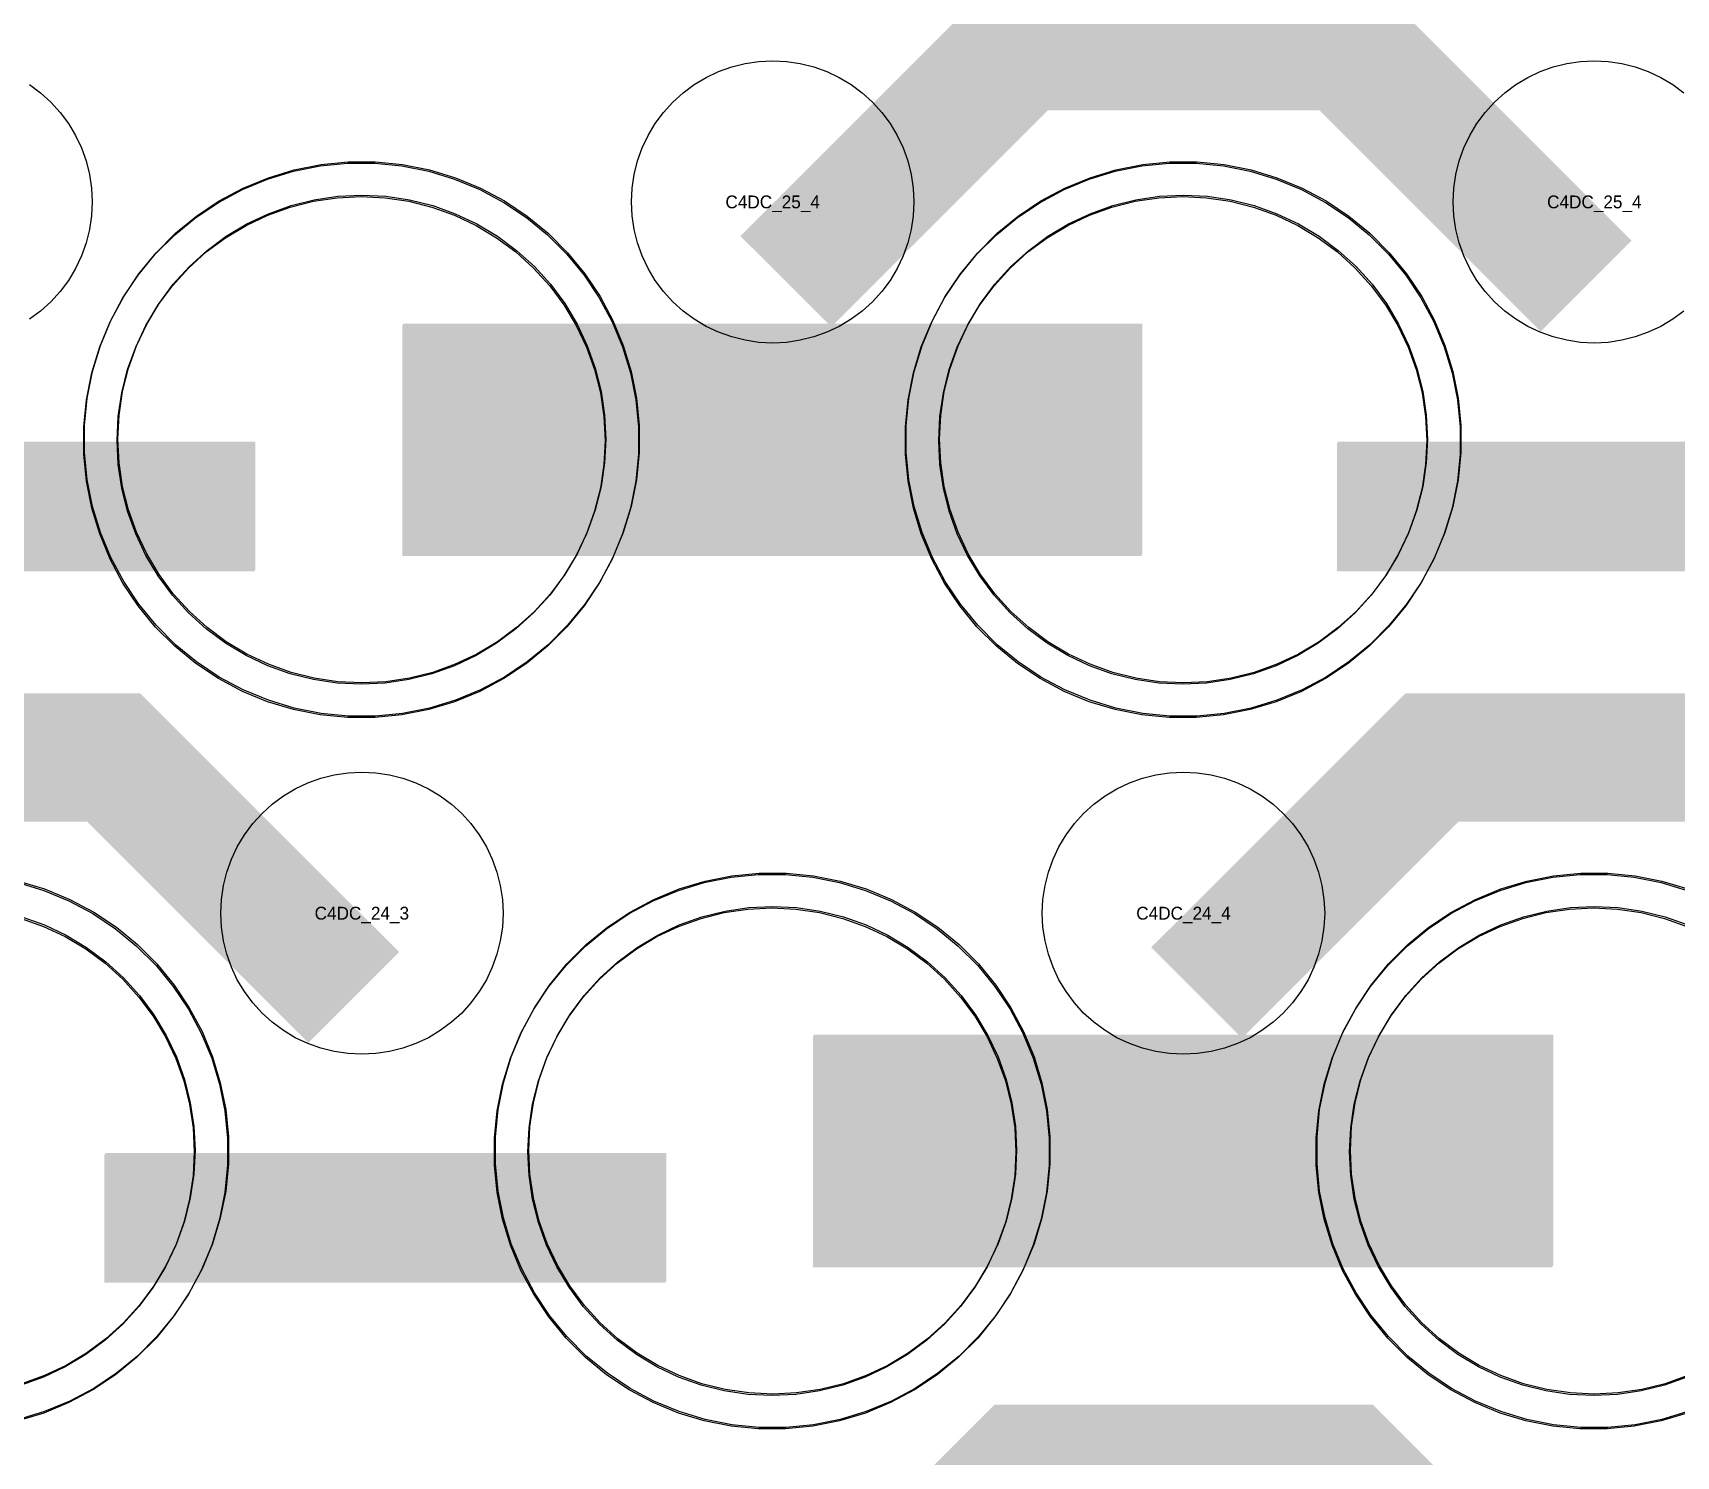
# Model space of a CAD drawing. Extents: x -11880 to 11880, y -14992 to 14992.
# Drawn here: x -10864.1 to -10544.1, y -11573.6 to -11296.3 of the extents above; entities that cross this region are included whole.
import ezdxf
from ezdxf.enums import TextEntityAlignment as Align

# ---------------------------------------------------------------- set-up
doc = ezdxf.new("R2010")
doc.units = 0
doc.header["$MEASUREMENT"] = 0
for name, color, linetype in [('GDS_775_DT_237', 138, 'CONTINUOUS'), ('RDL1_FS', 34, 'CONTINUOUS'), ('RDL_BS', 160, 'CONTINUOUS')]:
    doc.layers.add(name, color=color, linetype=linetype)

msp = doc.modelspace()

# ---------------------------------------------------------------- linework, layer by layer
at = {"layer": 'RDL1_FS'}
for points in [[(-10800, -11422.969), (-10804.657, -11422.74), (-10809.268, -11422.056), (-10813.791, -11420.924), (-10818.181, -11419.352), (-10822.395, -11417.36), (-10826.395, -11414.962), (-10830.14, -11412.184), (-10833.594, -11409.054), (-10836.724, -11405.6), (-10839.502, -11401.855), (-10841.9, -11397.855), (-10843.892, -11393.641), (-10845.464, -11389.251), (-10846.596, -11384.728), (-10847.28, -11380.117), (-10847.509, -11375.46), (-10847.28, -11370.803), (-10846.596, -11366.192), (-10845.464, -11361.669), (-10843.892, -11357.279), (-10841.9, -11353.065), (-10839.502, -11349.065), (-10836.724, -11345.32), (-10833.594, -11341.866), (-10830.14, -11338.736), (-10826.395, -11335.958), (-10822.395, -11333.56), (-10818.181, -11331.568), (-10813.791, -11329.996), (-10809.268, -11328.864), (-10804.657, -11328.18), (-10800, -11327.951), (-10795.343, -11328.18), (-10790.732, -11328.864), (-10786.209, -11329.996), (-10781.819, -11331.568), (-10777.605, -11333.56), (-10773.605, -11335.958), (-10769.86, -11338.736), (-10766.406, -11341.866), (-10763.276, -11345.32), (-10760.498, -11349.065), (-10758.1, -11353.065), (-10756.108, -11357.279), (-10754.536, -11361.669), (-10753.404, -11366.192), (-10752.72, -11370.803), (-10752.491, -11375.46), (-10752.72, -11380.117), (-10753.404, -11384.728), (-10754.536, -11389.251), (-10756.108, -11393.641), (-10758.1, -11397.855), (-10760.498, -11401.855), (-10763.276, -11405.6), (-10766.406, -11409.054), (-10769.86, -11412.184), (-10773.605, -11414.962), (-10777.605, -11417.36), (-10781.819, -11419.352), (-10786.209, -11420.924), (-10790.732, -11422.056), (-10795.343, -11422.74)], [(-10640, -11422.969), (-10644.657, -11422.74), (-10649.268, -11422.056), (-10653.791, -11420.924), (-10658.181, -11419.352), (-10662.395, -11417.36), (-10666.395, -11414.962), (-10670.14, -11412.184), (-10673.594, -11409.054), (-10676.724, -11405.6), (-10679.502, -11401.855), (-10681.9, -11397.855), (-10683.892, -11393.641), (-10685.464, -11389.251), (-10686.596, -11384.728), (-10687.28, -11380.117), (-10687.509, -11375.46), (-10687.28, -11370.803), (-10686.596, -11366.192), (-10685.464, -11361.669), (-10683.892, -11357.279), (-10681.9, -11353.065), (-10679.502, -11349.065), (-10676.724, -11345.32), (-10673.594, -11341.866), (-10670.14, -11338.736), (-10666.395, -11335.958), (-10662.395, -11333.56), (-10658.181, -11331.568), (-10653.791, -11329.996), (-10649.268, -11328.864), (-10644.657, -11328.18), (-10640, -11327.951), (-10635.343, -11328.18), (-10630.732, -11328.864), (-10626.209, -11329.996), (-10621.819, -11331.568), (-10617.605, -11333.56), (-10613.605, -11335.958), (-10609.86, -11338.736), (-10606.406, -11341.866), (-10603.276, -11345.32), (-10600.498, -11349.065), (-10598.1, -11353.065), (-10596.108, -11357.279), (-10594.536, -11361.669), (-10593.404, -11366.192), (-10592.72, -11370.803), (-10592.491, -11375.46), (-10592.72, -11380.117), (-10593.404, -11384.728), (-10594.536, -11389.251), (-10596.108, -11393.641), (-10598.1, -11397.855), (-10600.498, -11401.855), (-10603.276, -11405.6), (-10606.406, -11409.054), (-10609.86, -11412.184), (-10613.605, -11414.962), (-10617.605, -11417.36), (-10621.819, -11419.352), (-10626.209, -11420.924), (-10630.732, -11422.056), (-10635.343, -11422.74)], [(-10720, -11561.534), (-10724.657, -11561.305), (-10729.268, -11560.621), (-10733.791, -11559.489), (-10738.181, -11557.917), (-10742.395, -11555.925), (-10746.395, -11553.527), (-10750.14, -11550.749), (-10753.594, -11547.619), (-10756.724, -11544.165), (-10759.502, -11540.42), (-10761.9, -11536.42), (-10763.892, -11532.206), (-10765.464, -11527.816), (-10766.596, -11523.293), (-10767.28, -11518.682), (-10767.509, -11514.025), (-10767.28, -11509.368), (-10766.596, -11504.757), (-10765.464, -11500.234), (-10763.892, -11495.844), (-10761.9, -11491.63), (-10759.502, -11487.63), (-10756.724, -11483.885), (-10753.594, -11480.431), (-10750.14, -11477.301), (-10746.395, -11474.523), (-10742.395, -11472.125), (-10738.181, -11470.133), (-10733.791, -11468.561), (-10729.268, -11467.429), (-10724.657, -11466.745), (-10720, -11466.516), (-10715.343, -11466.745), (-10710.732, -11467.429), (-10706.209, -11468.561), (-10701.819, -11470.133), (-10697.605, -11472.125), (-10693.605, -11474.523), (-10689.86, -11477.301), (-10686.406, -11480.431), (-10683.276, -11483.885), (-10680.498, -11487.63), (-10678.1, -11491.63), (-10676.108, -11495.844), (-10674.536, -11500.234), (-10673.404, -11504.757), (-10672.72, -11509.368), (-10672.491, -11514.025), (-10672.72, -11518.682), (-10673.404, -11523.293), (-10674.536, -11527.816), (-10676.108, -11532.206), (-10678.1, -11536.42), (-10680.498, -11540.42), (-10683.276, -11544.165), (-10686.406, -11547.619), (-10689.86, -11550.749), (-10693.605, -11553.527), (-10697.605, -11555.925), (-10701.819, -11557.917), (-10706.209, -11559.489), (-10710.732, -11560.621), (-10715.343, -11561.305)]]:
    msp.add_lwpolyline(points, close=True, dxfattribs=at)
at = {"layer": 'RDL1_FS', "color": 241, "true_color": 0xf7abae}
for points in [[(-10800.149, -11423.251), (-10804.806, -11423.022), (-10809.417, -11422.338), (-10813.94, -11421.206), (-10818.33, -11419.634), (-10822.544, -11417.642), (-10826.544, -11415.244), (-10830.289, -11412.466), (-10833.743, -11409.336), (-10836.873, -11405.882), (-10839.651, -11402.137), (-10842.049, -11398.137), (-10844.041, -11393.923), (-10845.613, -11389.533), (-10846.745, -11385.01), (-10847.429, -11380.399), (-10847.658, -11375.742), (-10847.429, -11371.085), (-10846.745, -11366.474), (-10845.613, -11361.951), (-10844.041, -11357.561), (-10842.049, -11353.347), (-10839.651, -11349.347), (-10836.873, -11345.602), (-10833.743, -11342.148), (-10830.289, -11339.018), (-10826.544, -11336.24), (-10822.544, -11333.842), (-10818.33, -11331.85), (-10813.94, -11330.278), (-10809.417, -11329.146), (-10804.806, -11328.462), (-10800.149, -11328.233), (-10795.492, -11328.462), (-10790.881, -11329.146), (-10786.358, -11330.278), (-10781.968, -11331.85), (-10777.754, -11333.842), (-10773.754, -11336.24), (-10770.009, -11339.018), (-10766.555, -11342.148), (-10763.425, -11345.602), (-10760.647, -11349.347), (-10758.249, -11353.347), (-10756.257, -11357.561), (-10754.685, -11361.951), (-10753.553, -11366.474), (-10752.869, -11371.085), (-10752.64, -11375.742), (-10752.869, -11380.399), (-10753.553, -11385.01), (-10754.685, -11389.533), (-10756.257, -11393.923), (-10758.249, -11398.137), (-10760.647, -11402.137), (-10763.425, -11405.882), (-10766.555, -11409.336), (-10770.009, -11412.466), (-10773.754, -11415.244), (-10777.754, -11417.642), (-10781.968, -11419.634), (-10786.358, -11421.206), (-10790.881, -11422.338), (-10795.492, -11423.022)], [(-10640.149, -11423.251), (-10644.806, -11423.022), (-10649.417, -11422.338), (-10653.94, -11421.206), (-10658.33, -11419.634), (-10662.544, -11417.642), (-10666.544, -11415.244), (-10670.289, -11412.466), (-10673.743, -11409.336), (-10676.873, -11405.882), (-10679.651, -11402.137), (-10682.049, -11398.137), (-10684.041, -11393.923), (-10685.613, -11389.533), (-10686.745, -11385.01), (-10687.429, -11380.399), (-10687.658, -11375.742), (-10687.429, -11371.085), (-10686.745, -11366.474), (-10685.613, -11361.951), (-10684.041, -11357.561), (-10682.049, -11353.347), (-10679.651, -11349.347), (-10676.873, -11345.602), (-10673.743, -11342.148), (-10670.289, -11339.018), (-10666.544, -11336.24), (-10662.544, -11333.842), (-10658.33, -11331.85), (-10653.94, -11330.278), (-10649.417, -11329.146), (-10644.806, -11328.462), (-10640.149, -11328.233), (-10635.492, -11328.462), (-10630.881, -11329.146), (-10626.358, -11330.278), (-10621.968, -11331.85), (-10617.754, -11333.842), (-10613.754, -11336.24), (-10610.009, -11339.018), (-10606.555, -11342.148), (-10603.425, -11345.602), (-10600.647, -11349.347), (-10598.249, -11353.347), (-10596.257, -11357.561), (-10594.685, -11361.951), (-10593.553, -11366.474), (-10592.869, -11371.085), (-10592.64, -11375.742), (-10592.869, -11380.399), (-10593.553, -11385.01), (-10594.685, -11389.533), (-10596.257, -11393.923), (-10598.249, -11398.137), (-10600.647, -11402.137), (-10603.425, -11405.882), (-10606.555, -11409.336), (-10610.009, -11412.466), (-10613.754, -11415.244), (-10617.754, -11417.642), (-10621.968, -11419.634), (-10626.358, -11421.206), (-10630.881, -11422.338), (-10635.492, -11423.022)], [(-10720.149, -11561.816), (-10724.806, -11561.587), (-10729.417, -11560.903), (-10733.94, -11559.771), (-10738.33, -11558.199), (-10742.544, -11556.207), (-10746.544, -11553.809), (-10750.289, -11551.031), (-10753.743, -11547.901), (-10756.873, -11544.447), (-10759.651, -11540.702), (-10762.049, -11536.702), (-10764.041, -11532.488), (-10765.613, -11528.098), (-10766.745, -11523.575), (-10767.429, -11518.964), (-10767.658, -11514.307), (-10767.429, -11509.65), (-10766.745, -11505.039), (-10765.613, -11500.516), (-10764.041, -11496.126), (-10762.049, -11491.912), (-10759.651, -11487.912), (-10756.873, -11484.167), (-10753.743, -11480.713), (-10750.289, -11477.583), (-10746.544, -11474.805), (-10742.544, -11472.407), (-10738.33, -11470.415), (-10733.94, -11468.843), (-10729.417, -11467.711), (-10724.806, -11467.027), (-10720.149, -11466.798), (-10715.492, -11467.027), (-10710.881, -11467.711), (-10706.358, -11468.843), (-10701.968, -11470.415), (-10697.754, -11472.407), (-10693.754, -11474.805), (-10690.009, -11477.583), (-10686.555, -11480.713), (-10683.425, -11484.167), (-10680.647, -11487.912), (-10678.249, -11491.912), (-10676.257, -11496.126), (-10674.685, -11500.516), (-10673.553, -11505.039), (-10672.869, -11509.65), (-10672.64, -11514.307), (-10672.869, -11518.964), (-10673.553, -11523.575), (-10674.685, -11528.098), (-10676.257, -11532.488), (-10678.249, -11536.702), (-10680.647, -11540.702), (-10683.425, -11544.447), (-10686.555, -11547.901), (-10690.009, -11551.031), (-10693.754, -11553.809), (-10697.754, -11556.207), (-10701.968, -11558.199), (-10706.358, -11559.771), (-10710.881, -11560.903), (-10715.492, -11561.587)]]:
    msp.add_lwpolyline(points, close=True, dxfattribs=at)
for points in [[(-10792.147, -11375.742, 45, 45, 0), (-10720.147, -11375.742, 45, 45, 0)], [(-10720.147, -11375.742, 45, 45, 0), (-10648.147, -11375.742, 45, 45, 0)], [(-10712.147, -11514.307, 45, 45, 0), (-10640.147, -11514.307, 45, 45, 0)], [(-10640.147, -11514.307, 45, 45, 0), (-10568.147, -11514.307, 45, 45, 0)]]:
    msp.add_lwpolyline(points, format="xyseb", dxfattribs=at)
at = {"layer": 'RDL1_FS'}
for points in [[(-10791.998, -11375.46, 45, 45, 0), (-10719.998, -11375.46, 45, 45, 0)], [(-10719.998, -11375.46, 45, 45, 0), (-10647.998, -11375.46, 45, 45, 0)], [(-10711.998, -11514.025, 45, 45, 0), (-10639.998, -11514.025, 45, 45, 0)], [(-10639.998, -11514.025, 45, 45, 0), (-10567.998, -11514.025, 45, 45, 0)]]:
    msp.add_lwpolyline(points, format="xyseb", dxfattribs=at)
for points in [[(-10866.209, -11468.561), (-10861.819, -11470.133), (-10857.605, -11472.125), (-10853.605, -11474.523), (-10849.86, -11477.301), (-10846.406, -11480.431), (-10843.276, -11483.885), (-10840.498, -11487.63), (-10838.1, -11491.63), (-10836.108, -11495.844), (-10834.536, -11500.234), (-10833.404, -11504.757), (-10832.72, -11509.368), (-10832.491, -11514.025), (-10832.72, -11518.682), (-10833.404, -11523.293), (-10834.536, -11527.816), (-10836.108, -11532.206), (-10838.1, -11536.42), (-10840.498, -11540.42), (-10843.276, -11544.165), (-10846.406, -11547.619), (-10849.86, -11550.749), (-10853.605, -11553.527), (-10857.605, -11555.925), (-10861.819, -11557.917), (-10866.209, -11559.489)], [(-10541.819, -11557.917), (-10546.209, -11559.489), (-10550.732, -11560.621), (-10555.343, -11561.305), (-10560, -11561.534), (-10564.657, -11561.305), (-10569.268, -11560.621), (-10573.791, -11559.489), (-10578.181, -11557.917), (-10582.395, -11555.925), (-10586.395, -11553.527), (-10590.14, -11550.749), (-10593.594, -11547.619), (-10596.724, -11544.165), (-10599.502, -11540.42), (-10601.9, -11536.42), (-10603.892, -11532.206), (-10605.464, -11527.816), (-10606.596, -11523.293), (-10607.28, -11518.682), (-10607.509, -11514.025), (-10607.28, -11509.368), (-10606.596, -11504.757), (-10605.464, -11500.234), (-10603.892, -11495.844), (-10601.9, -11491.63), (-10599.502, -11487.63), (-10596.724, -11483.885), (-10593.594, -11480.431), (-10590.14, -11477.301), (-10586.395, -11474.523), (-10582.395, -11472.125), (-10578.181, -11470.133), (-10573.791, -11468.561), (-10569.268, -11467.429), (-10564.657, -11466.745), (-10560, -11466.516), (-10555.343, -11466.745), (-10550.732, -11467.429), (-10546.209, -11468.561), (-10541.819, -11470.133)]]:
    msp.add_lwpolyline(points, dxfattribs=at)
at = {"layer": 'RDL1_FS', "color": 241, "true_color": 0xf7abae}
for points in [[(-10541.968, -11558.199), (-10546.358, -11559.771), (-10550.881, -11560.903), (-10555.492, -11561.587), (-10560.149, -11561.816), (-10564.806, -11561.587), (-10569.417, -11560.903), (-10573.94, -11559.771), (-10578.33, -11558.199), (-10582.544, -11556.207), (-10586.544, -11553.809), (-10590.289, -11551.031), (-10593.743, -11547.901), (-10596.873, -11544.447), (-10599.651, -11540.702), (-10602.049, -11536.702), (-10604.041, -11532.488), (-10605.613, -11528.098), (-10606.745, -11523.575), (-10607.429, -11518.964), (-10607.658, -11514.307), (-10607.429, -11509.65), (-10606.745, -11505.039), (-10605.613, -11500.516), (-10604.041, -11496.126), (-10602.049, -11491.912), (-10599.651, -11487.912), (-10596.873, -11484.167), (-10593.743, -11480.713), (-10590.289, -11477.583), (-10586.544, -11474.805), (-10582.544, -11472.407), (-10578.33, -11470.415), (-10573.94, -11468.843), (-10569.417, -11467.711), (-10564.806, -11467.027), (-10560.149, -11466.798), (-10555.492, -11467.027), (-10550.881, -11467.711), (-10546.358, -11468.843), (-10541.968, -11470.415)], [(-10866.358, -11468.843), (-10861.968, -11470.415), (-10857.754, -11472.407), (-10853.754, -11474.805), (-10850.009, -11477.583), (-10846.555, -11480.713), (-10843.425, -11484.167), (-10840.647, -11487.912), (-10838.249, -11491.912), (-10836.257, -11496.126), (-10834.685, -11500.516), (-10833.553, -11505.039), (-10832.869, -11509.65), (-10832.64, -11514.307), (-10832.869, -11518.964), (-10833.553, -11523.575), (-10834.685, -11528.098), (-10836.257, -11532.488), (-10838.249, -11536.702), (-10840.647, -11540.702), (-10843.425, -11544.447), (-10846.555, -11547.901), (-10850.009, -11551.031), (-10853.754, -11553.809), (-10857.754, -11556.207), (-10861.968, -11558.199), (-10866.358, -11559.771)]]:
    msp.add_lwpolyline(points, dxfattribs=at)
at = {"layer": 'RDL_BS'}
for points in [[(-10717.438, -11344.774, 25, 25, 0), (-10671.623, -11298.959, 25, 25, 0), (-10638.07, -11298.959, 25, 25, 0)], [(-10561.599, -11345.673, 25, 25, 0), (-10608.313, -11298.959, 25, 25, 0), (-10638.071, -11298.959, 25, 25, 0)], [(-10929.984, -11388.473, 25, 25, 0), (-10820.719, -11388.473, 25, 25, 0)], [(-10609.984, -11388.473, 25, 25, 0), (-10500.719, -11388.473, 25, 25, 0)], [(-10801.599, -11484.238, 25, 25, 0), (-10848.313, -11437.524, 25, 25, 0), (-10878.071, -11437.524, 25, 25, 0)], [(-10637.438, -11483.339, 25, 25, 0), (-10591.623, -11437.524, 25, 25, 0), (-10558.07, -11437.524, 25, 25, 0)], [(-10481.599, -11484.238, 25, 25, 0), (-10528.313, -11437.524, 25, 25, 0), (-10558.071, -11437.524, 25, 25, 0)], [(-10849.984, -11527.038, 25, 25, 0), (-10740.719, -11527.038, 25, 25, 0)], [(-10717.438, -11621.904, 25, 25, 0), (-10671.623, -11576.089, 25, 25, 0), (-10638.07, -11576.089, 25, 25, 0)], [(-10561.599, -11622.803, 25, 25, 0), (-10608.313, -11576.089, 25, 25, 0), (-10638.071, -11576.089, 25, 25, 0)]]:
    msp.add_lwpolyline(points, format="xyseb", dxfattribs=at)
for points in [[(-10720, -11356.766), (-10722.693, -11356.634), (-10725.365, -11356.238), (-10727.984, -11355.581), (-10730.519, -11354.674), (-10732.956, -11353.522), (-10735.28, -11352.129), (-10737.443, -11350.526), (-10739.442, -11348.714), (-10741.254, -11346.715), (-10742.857, -11344.552), (-10744.25, -11342.228), (-10745.402, -11339.791), (-10746.309, -11337.256), (-10746.966, -11334.637), (-10747.362, -11331.965), (-10747.494, -11329.272), (-10747.362, -11326.579), (-10746.966, -11323.907), (-10746.309, -11321.288), (-10745.402, -11318.753), (-10744.25, -11316.316), (-10742.857, -11313.992), (-10741.254, -11311.829), (-10739.442, -11309.83), (-10737.443, -11308.018), (-10735.28, -11306.415), (-10732.956, -11305.022), (-10730.519, -11303.87), (-10727.984, -11302.963), (-10725.365, -11302.306), (-10722.693, -11301.91), (-10720, -11301.778), (-10717.307, -11301.91), (-10714.635, -11302.306), (-10712.016, -11302.963), (-10709.481, -11303.87), (-10707.044, -11305.022), (-10704.72, -11306.415), (-10702.557, -11308.018), (-10700.558, -11309.83), (-10698.746, -11311.829), (-10697.143, -11313.992), (-10695.75, -11316.316), (-10694.598, -11318.753), (-10693.691, -11321.288), (-10693.034, -11323.907), (-10692.638, -11326.579), (-10692.506, -11329.272), (-10692.638, -11331.965), (-10693.034, -11334.637), (-10693.691, -11337.256), (-10694.598, -11339.791), (-10695.75, -11342.228), (-10697.143, -11344.552), (-10698.746, -11346.715), (-10700.558, -11348.714), (-10702.557, -11350.526), (-10704.72, -11352.129), (-10707.044, -11353.522), (-10709.481, -11354.674), (-10712.016, -11355.581), (-10714.635, -11356.238), (-10717.307, -11356.634)], [(-10802.644, -11429.46), (-10807.938, -11428.943), (-10813.165, -11427.897), (-10818.205, -11426.366), (-10823.115, -11424.335), (-10827.777, -11421.843), (-10832.191, -11418.896), (-10836.292, -11415.534), (-10840.074, -11411.752), (-10843.436, -11407.651), (-10846.383, -11403.237), (-10848.875, -11398.575), (-10850.906, -11393.665), (-10852.437, -11388.625), (-10853.483, -11383.398), (-10854, -11378.104), (-10854, -11372.816), (-10853.483, -11367.522), (-10852.437, -11362.295), (-10850.906, -11357.255), (-10848.875, -11352.345), (-10846.383, -11347.683), (-10843.436, -11343.269), (-10840.074, -11339.168), (-10836.292, -11335.386), (-10832.191, -11332.024), (-10827.777, -11329.077), (-10823.115, -11326.585), (-10818.205, -11324.554), (-10813.165, -11323.023), (-10807.938, -11321.977), (-10802.644, -11321.46), (-10797.356, -11321.46), (-10792.062, -11321.977), (-10786.835, -11323.023), (-10781.795, -11324.554), (-10776.885, -11326.585), (-10772.223, -11329.077), (-10767.809, -11332.024), (-10763.708, -11335.386), (-10759.926, -11339.168), (-10756.564, -11343.269), (-10753.617, -11347.683), (-10751.125, -11352.345), (-10749.094, -11357.255), (-10747.563, -11362.295), (-10746.517, -11367.522), (-10746, -11372.816), (-10746, -11378.104), (-10746.517, -11383.398), (-10747.563, -11388.625), (-10749.094, -11393.665), (-10751.125, -11398.575), (-10753.617, -11403.237), (-10756.564, -11407.651), (-10759.926, -11411.752), (-10763.708, -11415.534), (-10767.809, -11418.896), (-10772.223, -11421.843), (-10776.885, -11424.335), (-10781.795, -11426.366), (-10786.835, -11427.897), (-10792.062, -11428.943), (-10797.356, -11429.46)], [(-10642.644, -11429.46), (-10647.938, -11428.943), (-10653.165, -11427.897), (-10658.205, -11426.366), (-10663.115, -11424.335), (-10667.777, -11421.843), (-10672.191, -11418.896), (-10676.292, -11415.534), (-10680.074, -11411.752), (-10683.436, -11407.651), (-10686.383, -11403.237), (-10688.875, -11398.575), (-10690.906, -11393.665), (-10692.437, -11388.625), (-10693.483, -11383.398), (-10694, -11378.104), (-10694, -11372.816), (-10693.483, -11367.522), (-10692.437, -11362.295), (-10690.906, -11357.255), (-10688.875, -11352.345), (-10686.383, -11347.683), (-10683.436, -11343.269), (-10680.074, -11339.168), (-10676.292, -11335.386), (-10672.191, -11332.024), (-10667.777, -11329.077), (-10663.115, -11326.585), (-10658.205, -11324.554), (-10653.165, -11323.023), (-10647.938, -11321.977), (-10642.644, -11321.46), (-10637.356, -11321.46), (-10632.062, -11321.977), (-10626.835, -11323.023), (-10621.795, -11324.554), (-10616.885, -11326.585), (-10612.223, -11329.077), (-10607.809, -11332.024), (-10603.708, -11335.386), (-10599.926, -11339.168), (-10596.564, -11343.269), (-10593.617, -11347.683), (-10591.125, -11352.345), (-10589.094, -11357.255), (-10587.563, -11362.295), (-10586.517, -11367.522), (-10586, -11372.816), (-10586, -11378.104), (-10586.517, -11383.398), (-10587.563, -11388.625), (-10589.094, -11393.665), (-10591.125, -11398.575), (-10593.617, -11403.237), (-10596.564, -11407.651), (-10599.926, -11411.752), (-10603.708, -11415.534), (-10607.809, -11418.896), (-10612.223, -11421.843), (-10616.885, -11424.335), (-10621.795, -11426.366), (-10626.835, -11427.897), (-10632.062, -11428.943), (-10637.356, -11429.46)], [(-10800, -11495.331), (-10802.693, -11495.199), (-10805.365, -11494.803), (-10807.984, -11494.146), (-10810.519, -11493.239), (-10812.956, -11492.087), (-10815.28, -11490.694), (-10817.443, -11489.091), (-10819.442, -11487.279), (-10821.254, -11485.28), (-10822.857, -11483.117), (-10824.25, -11480.793), (-10825.402, -11478.356), (-10826.309, -11475.821), (-10826.966, -11473.202), (-10827.362, -11470.53), (-10827.494, -11467.837), (-10827.362, -11465.144), (-10826.966, -11462.472), (-10826.309, -11459.853), (-10825.402, -11457.318), (-10824.25, -11454.881), (-10822.857, -11452.557), (-10821.254, -11450.394), (-10819.442, -11448.395), (-10817.443, -11446.583), (-10815.28, -11444.98), (-10812.956, -11443.587), (-10810.519, -11442.435), (-10807.984, -11441.528), (-10805.365, -11440.871), (-10802.693, -11440.475), (-10800, -11440.343), (-10797.307, -11440.475), (-10794.635, -11440.871), (-10792.016, -11441.528), (-10789.481, -11442.435), (-10787.044, -11443.587), (-10784.72, -11444.98), (-10782.557, -11446.583), (-10780.558, -11448.395), (-10778.746, -11450.394), (-10777.143, -11452.557), (-10775.75, -11454.881), (-10774.598, -11457.318), (-10773.691, -11459.853), (-10773.034, -11462.472), (-10772.638, -11465.144), (-10772.506, -11467.837), (-10772.638, -11470.53), (-10773.034, -11473.202), (-10773.691, -11475.821), (-10774.598, -11478.356), (-10775.75, -11480.793), (-10777.143, -11483.117), (-10778.746, -11485.28), (-10780.558, -11487.279), (-10782.557, -11489.091), (-10784.72, -11490.694), (-10787.044, -11492.087), (-10789.481, -11493.239), (-10792.016, -11494.146), (-10794.635, -11494.803), (-10797.307, -11495.199)], [(-10640, -11495.331), (-10642.693, -11495.199), (-10645.365, -11494.803), (-10647.984, -11494.146), (-10650.519, -11493.239), (-10652.956, -11492.087), (-10655.28, -11490.694), (-10657.443, -11489.091), (-10659.442, -11487.279), (-10661.254, -11485.28), (-10662.857, -11483.117), (-10664.25, -11480.793), (-10665.402, -11478.356), (-10666.309, -11475.821), (-10666.966, -11473.202), (-10667.362, -11470.53), (-10667.494, -11467.837), (-10667.362, -11465.144), (-10666.966, -11462.472), (-10666.309, -11459.853), (-10665.402, -11457.318), (-10664.25, -11454.881), (-10662.857, -11452.557), (-10661.254, -11450.394), (-10659.442, -11448.395), (-10657.443, -11446.583), (-10655.28, -11444.98), (-10652.956, -11443.587), (-10650.519, -11442.435), (-10647.984, -11441.528), (-10645.365, -11440.871), (-10642.693, -11440.475), (-10640, -11440.343), (-10637.307, -11440.475), (-10634.635, -11440.871), (-10632.016, -11441.528), (-10629.481, -11442.435), (-10627.044, -11443.587), (-10624.72, -11444.98), (-10622.557, -11446.583), (-10620.558, -11448.395), (-10618.746, -11450.394), (-10617.143, -11452.557), (-10615.75, -11454.881), (-10614.598, -11457.318), (-10613.691, -11459.853), (-10613.034, -11462.472), (-10612.638, -11465.144), (-10612.506, -11467.837), (-10612.638, -11470.53), (-10613.034, -11473.202), (-10613.691, -11475.821), (-10614.598, -11478.356), (-10615.75, -11480.793), (-10617.143, -11483.117), (-10618.746, -11485.28), (-10620.558, -11487.279), (-10622.557, -11489.091), (-10624.72, -11490.694), (-10627.044, -11492.087), (-10629.481, -11493.239), (-10632.016, -11494.146), (-10634.635, -11494.803), (-10637.307, -11495.199)], [(-10722.644, -11568.025), (-10727.938, -11567.508), (-10733.165, -11566.462), (-10738.205, -11564.931), (-10743.115, -11562.9), (-10747.777, -11560.408), (-10752.191, -11557.461), (-10756.292, -11554.099), (-10760.074, -11550.317), (-10763.436, -11546.216), (-10766.383, -11541.802), (-10768.875, -11537.14), (-10770.906, -11532.23), (-10772.437, -11527.19), (-10773.483, -11521.963), (-10774, -11516.669), (-10774, -11511.381), (-10773.483, -11506.087), (-10772.437, -11500.86), (-10770.906, -11495.82), (-10768.875, -11490.91), (-10766.383, -11486.248), (-10763.436, -11481.834), (-10760.074, -11477.733), (-10756.292, -11473.951), (-10752.191, -11470.589), (-10747.777, -11467.642), (-10743.115, -11465.15), (-10738.205, -11463.119), (-10733.165, -11461.588), (-10727.938, -11460.542), (-10722.644, -11460.025), (-10717.356, -11460.025), (-10712.062, -11460.542), (-10706.835, -11461.588), (-10701.795, -11463.119), (-10696.885, -11465.15), (-10692.223, -11467.642), (-10687.809, -11470.589), (-10683.708, -11473.951), (-10679.926, -11477.733), (-10676.564, -11481.834), (-10673.617, -11486.248), (-10671.125, -11490.91), (-10669.094, -11495.82), (-10667.563, -11500.86), (-10666.517, -11506.087), (-10666, -11511.381), (-10666, -11516.669), (-10666.517, -11521.963), (-10667.563, -11527.19), (-10669.094, -11532.23), (-10671.125, -11537.14), (-10673.617, -11541.802), (-10676.564, -11546.216), (-10679.926, -11550.317), (-10683.708, -11554.099), (-10687.809, -11557.461), (-10692.223, -11560.408), (-10696.885, -11562.9), (-10701.795, -11564.931), (-10706.835, -11566.462), (-10712.062, -11567.508), (-10717.356, -11568.025)]]:
    msp.add_lwpolyline(points, close=True, dxfattribs=at)
for points in [[(-10542.557, -11350.526), (-10544.72, -11352.129), (-10547.044, -11353.522), (-10549.481, -11354.674), (-10552.016, -11355.581), (-10554.635, -11356.238), (-10557.307, -11356.634), (-10560, -11356.766), (-10562.693, -11356.634), (-10565.365, -11356.238), (-10567.984, -11355.581), (-10570.519, -11354.674), (-10572.956, -11353.522), (-10575.28, -11352.129), (-10577.443, -11350.526), (-10579.442, -11348.714), (-10581.254, -11346.715), (-10582.857, -11344.552), (-10584.25, -11342.228), (-10585.402, -11339.791), (-10586.309, -11337.256), (-10586.966, -11334.637), (-10587.362, -11331.965), (-10587.494, -11329.272), (-10587.362, -11326.579), (-10586.966, -11323.907), (-10586.309, -11321.288), (-10585.402, -11318.753), (-10584.25, -11316.316), (-10582.857, -11313.992), (-10581.254, -11311.829), (-10579.442, -11309.83), (-10577.443, -11308.018), (-10575.28, -11306.415), (-10572.956, -11305.022), (-10570.519, -11303.87), (-10567.984, -11302.963), (-10565.365, -11302.306), (-10562.693, -11301.91), (-10560, -11301.778), (-10557.307, -11301.91), (-10554.635, -11302.306), (-10552.016, -11302.963), (-10549.481, -11303.87), (-10547.044, -11305.022), (-10544.72, -11306.415), (-10542.557, -11308.018)], [(-10864.72, -11306.415), (-10862.557, -11308.018), (-10860.558, -11309.83), (-10858.746, -11311.829), (-10857.143, -11313.992), (-10855.75, -11316.316), (-10854.598, -11318.753), (-10853.691, -11321.288), (-10853.034, -11323.907), (-10852.638, -11326.579), (-10852.506, -11329.272), (-10852.638, -11331.965), (-10853.034, -11334.637), (-10853.691, -11337.256), (-10854.598, -11339.791), (-10855.75, -11342.228), (-10857.143, -11344.552), (-10858.746, -11346.715), (-10860.558, -11348.714), (-10862.557, -11350.526), (-10864.72, -11352.129)], [(-10866.835, -11461.588), (-10861.795, -11463.119), (-10856.885, -11465.15), (-10852.223, -11467.642), (-10847.809, -11470.589), (-10843.708, -11473.951), (-10839.926, -11477.733), (-10836.564, -11481.834), (-10833.617, -11486.248), (-10831.125, -11490.91), (-10829.094, -11495.82), (-10827.563, -11500.86), (-10826.517, -11506.087), (-10826, -11511.381), (-10826, -11516.669), (-10826.517, -11521.963), (-10827.563, -11527.19), (-10829.094, -11532.23), (-10831.125, -11537.14), (-10833.617, -11541.802), (-10836.564, -11546.216), (-10839.926, -11550.317), (-10843.708, -11554.099), (-10847.809, -11557.461), (-10852.223, -11560.408), (-10856.885, -11562.9), (-10861.795, -11564.931), (-10866.835, -11566.462)], [(-10541.795, -11564.931), (-10546.835, -11566.462), (-10552.062, -11567.508), (-10557.356, -11568.025), (-10562.644, -11568.025), (-10567.938, -11567.508), (-10573.165, -11566.462), (-10578.205, -11564.931), (-10583.115, -11562.9), (-10587.777, -11560.408), (-10592.191, -11557.461), (-10596.292, -11554.099), (-10600.074, -11550.317), (-10603.436, -11546.216), (-10606.383, -11541.802), (-10608.875, -11537.14), (-10610.906, -11532.23), (-10612.437, -11527.19), (-10613.483, -11521.963), (-10614, -11516.669), (-10614, -11511.381), (-10613.483, -11506.087), (-10612.437, -11500.86), (-10610.906, -11495.82), (-10608.875, -11490.91), (-10606.383, -11486.248), (-10603.436, -11481.834), (-10600.074, -11477.733), (-10596.292, -11473.951), (-10592.191, -11470.589), (-10587.777, -11467.642), (-10583.115, -11465.15), (-10578.205, -11463.119), (-10573.165, -11461.588), (-10567.938, -11460.542), (-10562.644, -11460.025), (-10557.356, -11460.025), (-10552.062, -11460.542), (-10546.835, -11461.588), (-10541.795, -11463.119)]]:
    msp.add_lwpolyline(points, dxfattribs=at)
at = {"layer": 'RDL_BS', "color": 241, "true_color": 0xf7abae}
for points in [[(-10802.793, -11429.742), (-10808.087, -11429.225), (-10813.314, -11428.179), (-10818.354, -11426.648), (-10823.264, -11424.617), (-10827.926, -11422.125), (-10832.34, -11419.178), (-10836.441, -11415.816), (-10840.223, -11412.034), (-10843.585, -11407.933), (-10846.532, -11403.519), (-10849.024, -11398.857), (-10851.055, -11393.947), (-10852.586, -11388.907), (-10853.632, -11383.68), (-10854.149, -11378.386), (-10854.149, -11373.098), (-10853.632, -11367.804), (-10852.586, -11362.577), (-10851.055, -11357.537), (-10849.024, -11352.627), (-10846.532, -11347.965), (-10843.585, -11343.551), (-10840.223, -11339.45), (-10836.441, -11335.668), (-10832.34, -11332.306), (-10827.926, -11329.359), (-10823.264, -11326.867), (-10818.354, -11324.836), (-10813.314, -11323.305), (-10808.087, -11322.259), (-10802.793, -11321.742), (-10797.505, -11321.742), (-10792.211, -11322.259), (-10786.984, -11323.305), (-10781.944, -11324.836), (-10777.034, -11326.867), (-10772.372, -11329.359), (-10767.958, -11332.306), (-10763.857, -11335.668), (-10760.075, -11339.45), (-10756.713, -11343.551), (-10753.766, -11347.965), (-10751.274, -11352.627), (-10749.243, -11357.537), (-10747.712, -11362.577), (-10746.666, -11367.804), (-10746.149, -11373.098), (-10746.149, -11378.386), (-10746.666, -11383.68), (-10747.712, -11388.907), (-10749.243, -11393.947), (-10751.274, -11398.857), (-10753.766, -11403.519), (-10756.713, -11407.933), (-10760.075, -11412.034), (-10763.857, -11415.816), (-10767.958, -11419.178), (-10772.372, -11422.125), (-10777.034, -11424.617), (-10781.944, -11426.648), (-10786.984, -11428.179), (-10792.211, -11429.225), (-10797.505, -11429.742)], [(-10642.793, -11429.742), (-10648.087, -11429.225), (-10653.314, -11428.179), (-10658.354, -11426.648), (-10663.264, -11424.617), (-10667.926, -11422.125), (-10672.34, -11419.178), (-10676.441, -11415.816), (-10680.223, -11412.034), (-10683.585, -11407.933), (-10686.532, -11403.519), (-10689.024, -11398.857), (-10691.055, -11393.947), (-10692.586, -11388.907), (-10693.632, -11383.68), (-10694.149, -11378.386), (-10694.149, -11373.098), (-10693.632, -11367.804), (-10692.586, -11362.577), (-10691.055, -11357.537), (-10689.024, -11352.627), (-10686.532, -11347.965), (-10683.585, -11343.551), (-10680.223, -11339.45), (-10676.441, -11335.668), (-10672.34, -11332.306), (-10667.926, -11329.359), (-10663.264, -11326.867), (-10658.354, -11324.836), (-10653.314, -11323.305), (-10648.087, -11322.259), (-10642.793, -11321.742), (-10637.505, -11321.742), (-10632.211, -11322.259), (-10626.984, -11323.305), (-10621.944, -11324.836), (-10617.034, -11326.867), (-10612.372, -11329.359), (-10607.958, -11332.306), (-10603.857, -11335.668), (-10600.075, -11339.45), (-10596.713, -11343.551), (-10593.766, -11347.965), (-10591.274, -11352.627), (-10589.243, -11357.537), (-10587.712, -11362.577), (-10586.666, -11367.804), (-10586.149, -11373.098), (-10586.149, -11378.386), (-10586.666, -11383.68), (-10587.712, -11388.907), (-10589.243, -11393.947), (-10591.274, -11398.857), (-10593.766, -11403.519), (-10596.713, -11407.933), (-10600.075, -11412.034), (-10603.857, -11415.816), (-10607.958, -11419.178), (-10612.372, -11422.125), (-10617.034, -11424.617), (-10621.944, -11426.648), (-10626.984, -11428.179), (-10632.211, -11429.225), (-10637.505, -11429.742)], [(-10722.793, -11568.307), (-10728.087, -11567.79), (-10733.314, -11566.744), (-10738.354, -11565.213), (-10743.264, -11563.182), (-10747.926, -11560.69), (-10752.34, -11557.743), (-10756.441, -11554.381), (-10760.223, -11550.599), (-10763.585, -11546.498), (-10766.532, -11542.084), (-10769.024, -11537.422), (-10771.055, -11532.512), (-10772.586, -11527.472), (-10773.632, -11522.245), (-10774.149, -11516.951), (-10774.149, -11511.663), (-10773.632, -11506.369), (-10772.586, -11501.142), (-10771.055, -11496.102), (-10769.024, -11491.192), (-10766.532, -11486.53), (-10763.585, -11482.116), (-10760.223, -11478.015), (-10756.441, -11474.233), (-10752.34, -11470.871), (-10747.926, -11467.924), (-10743.264, -11465.432), (-10738.354, -11463.401), (-10733.314, -11461.87), (-10728.087, -11460.824), (-10722.793, -11460.307), (-10717.505, -11460.307), (-10712.211, -11460.824), (-10706.984, -11461.87), (-10701.944, -11463.401), (-10697.034, -11465.432), (-10692.372, -11467.924), (-10687.958, -11470.871), (-10683.857, -11474.233), (-10680.075, -11478.015), (-10676.713, -11482.116), (-10673.766, -11486.53), (-10671.274, -11491.192), (-10669.243, -11496.102), (-10667.712, -11501.142), (-10666.666, -11506.369), (-10666.149, -11511.663), (-10666.149, -11516.951), (-10666.666, -11522.245), (-10667.712, -11527.472), (-10669.243, -11532.512), (-10671.274, -11537.422), (-10673.766, -11542.084), (-10676.713, -11546.498), (-10680.075, -11550.599), (-10683.857, -11554.381), (-10687.958, -11557.743), (-10692.372, -11560.69), (-10697.034, -11563.182), (-10701.944, -11565.213), (-10706.984, -11566.744), (-10712.211, -11567.79), (-10717.505, -11568.307)]]:
    msp.add_lwpolyline(points, close=True, dxfattribs=at)
for points in [[(-10930.133, -11388.755, 25, 25, 0), (-10820.868, -11388.755, 25, 25, 0)], [(-10610.133, -11388.755, 25, 25, 0), (-10500.868, -11388.755, 25, 25, 0)], [(-10850.133, -11527.32, 25, 25, 0), (-10740.868, -11527.32, 25, 25, 0)]]:
    msp.add_lwpolyline(points, format="xyseb", dxfattribs=at)
for points in [[(-10866.984, -11461.87), (-10861.944, -11463.401), (-10857.034, -11465.432), (-10852.372, -11467.924), (-10847.958, -11470.871), (-10843.857, -11474.233), (-10840.075, -11478.015), (-10836.713, -11482.116), (-10833.766, -11486.53), (-10831.274, -11491.192), (-10829.243, -11496.102), (-10827.712, -11501.142), (-10826.666, -11506.369), (-10826.149, -11511.663), (-10826.149, -11516.951), (-10826.666, -11522.245), (-10827.712, -11527.472), (-10829.243, -11532.512), (-10831.274, -11537.422), (-10833.766, -11542.084), (-10836.713, -11546.498), (-10840.075, -11550.599), (-10843.857, -11554.381), (-10847.958, -11557.743), (-10852.372, -11560.69), (-10857.034, -11563.182), (-10861.944, -11565.213), (-10866.984, -11566.744)], [(-10541.944, -11565.213), (-10546.984, -11566.744), (-10552.211, -11567.79), (-10557.505, -11568.307), (-10562.793, -11568.307), (-10568.087, -11567.79), (-10573.314, -11566.744), (-10578.354, -11565.213), (-10583.264, -11563.182), (-10587.926, -11560.69), (-10592.34, -11557.743), (-10596.441, -11554.381), (-10600.223, -11550.599), (-10603.585, -11546.498), (-10606.532, -11542.084), (-10609.024, -11537.422), (-10611.055, -11532.512), (-10612.586, -11527.472), (-10613.632, -11522.245), (-10614.149, -11516.951), (-10614.149, -11511.663), (-10613.632, -11506.369), (-10612.586, -11501.142), (-10611.055, -11496.102), (-10609.024, -11491.192), (-10606.532, -11486.53), (-10603.585, -11482.116), (-10600.223, -11478.015), (-10596.441, -11474.233), (-10592.34, -11470.871), (-10587.926, -11467.924), (-10583.264, -11465.432), (-10578.354, -11463.401), (-10573.314, -11461.87), (-10568.087, -11460.824), (-10562.793, -11460.307), (-10557.505, -11460.307), (-10552.211, -11460.824), (-10546.984, -11461.87), (-10541.944, -11463.401)]]:
    msp.add_lwpolyline(points, dxfattribs=at)

# ---------------------------------------------------------------- texts
at = {"layer": 'GDS_775_DT_237'}
for s, p in [('C4DC_25_4', (-10720, -11329.272)), ('C4DC_25_4', (-10720, -11329.272)), ('C4DC_25_4', (-10560, -11329.272)), ('C4DC_25_4', (-10560, -11329.272)), ('C4DC_24_3', (-10800, -11467.837)), ('C4DC_24_3', (-10800, -11467.837)), ('C4DC_24_4', (-10640, -11467.837)), ('C4DC_24_4', (-10640, -11467.837))]:
    msp.add_text(s, height=2.5, dxfattribs=at).set_placement(p, align=Align.MIDDLE_CENTER)

doc.saveas('drawing.dxf')
